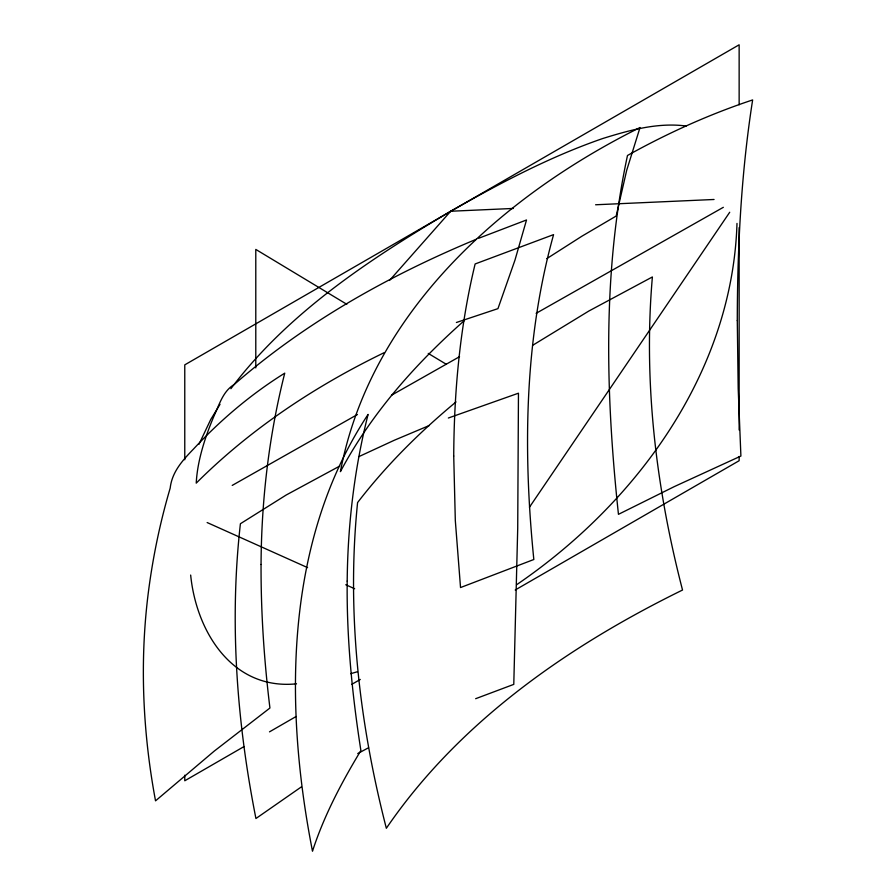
<?xml version="1.0" encoding="UTF-8"?>
<svg xmlns="http://www.w3.org/2000/svg" width="896" height="896" viewBox="0 0 896 896"><rect width="100%" height="100%" fill="white"/><g stroke="black" fill="none" stroke-linecap="round" stroke-linejoin="round"><path stroke-width="1.34" d="M736.994 223.418C732.368 372.49 636.462 502.869 516.768 584.629M198.957 444.349L210.728 419.518L220.013 404.331M529.458 507.214L729.714 212.251M230.899 388.696C288.299 312.614 369.678 259.235 450.677 211.243C499.498 183.445 549.438 156.934 602.672 138.544C629.518 130.189 657.821 122.27 686.168 126.022M389.525 280.459L450.677 211.243L513.386 208.443M464.262 320.656C415.386 363.933 371.168 413.75 340.402 471.654C370.328 313.376 501.514 196.47 640.035 127.512L626.685 170.341L616.179 216.037L582.008 236.141L546.818 258.619M456.008 401.946C419.832 431.95 386.266 465.27 357.582 502.566C346.438 611.71 359.061 722.344 386.344 828.274C459.032 721.851 568.221 646.117 682.528 590.027C656.141 488.186 643.227 382.054 652.389 276.954L588.851 311.024L532.84 345.206M301.235 786.99L255.931 818.518C236.768 721.728 229.275 621.992 240.408 523.734L286.205 495.006L339.763 466.054M244.07 746.536L184.766 780.774L184.766 775.197M269.494 731.853L296.128 716.486M351.803 684.342L360.282 679.448M515.211 589.994L739.144 460.712L739.144 456.523M232.221 485.408L357.437 414.512M391.474 395.237L459.547 356.686M536.133 313.32L723.341 207.312M357.739 753.558L368.57 747.734M384.238 352.643C315.358 386.019 250.544 428.938 196.235 483.134C196.952 469.123 200.122 455.347 204.31 441.997C207.189 432.902 210.605 423.987 214.346 415.218C219.587 404.018 223.048 391.205 234.293 384.418C305.547 322.157 389.178 275.475 476.258 239.266M358.624 456.736L394.352 440.227L429.363 425.488M478.733 238.258L526.523 219.968L514.954 260.176L497.952 308.638L456.4 322.493M475.653 698.701L513.778 684.376L517.72 528.136L518.459 393.198L448.347 418.018M350.728 673.68L357.437 671.731M595.605 204.77L714.056 199.483M296.52 683.827C232.378 690.346 196.302 631.747 190.658 575.053M207.144 522.547L307.597 567.627M345.755 584.752L354.648 588.739M346.808 304.293L255.786 249.413L255.786 367.92M428.243 353.405L446.219 364.235M739.144 104.81L739.144 44.8L184.766 364.862L184.766 459.771M739.144 227.629L739.144 430.002M453.723 456.03L455.314 520.531L460.533 587.552L533.826 559.507C522.939 451.237 524.25 340.077 553.582 234.618L475.126 263.962C459.906 326.76 454.07 391.518 453.723 456.03M737.285 320.555L738.192 388.539L740.902 456.042L674.374 486.573L618.453 514.338C605.774 395.192 602.28 273.291 627.48 155.49C667.408 133.235 709.251 114.363 752.64 99.926C741.216 172.872 737.43 246.792 737.285 320.555M261.05 564.469C260.893 612.45 264.096 660.408 269.931 708.019L214.267 751.083L155.534 800.845C142.43 730.755 139.395 658.56 148.949 587.821C153.496 554.12 160.563 520.744 170.184 488.13C171.987 471.834 182.706 460.23 193.514 449.03C220.528 420.011 251.048 394.117 284.738 373.162C268.957 435.624 261.408 500.069 261.05 564.469M347.189 581.09C346.562 637.851 352.139 694.512 360.886 750.534C341.622 782.421 324.005 815.662 312.491 851.2C284.122 706.63 284.043 541.52 368.088 414.411C354.357 468.843 347.726 524.978 347.189 581.09"/></g></svg>
